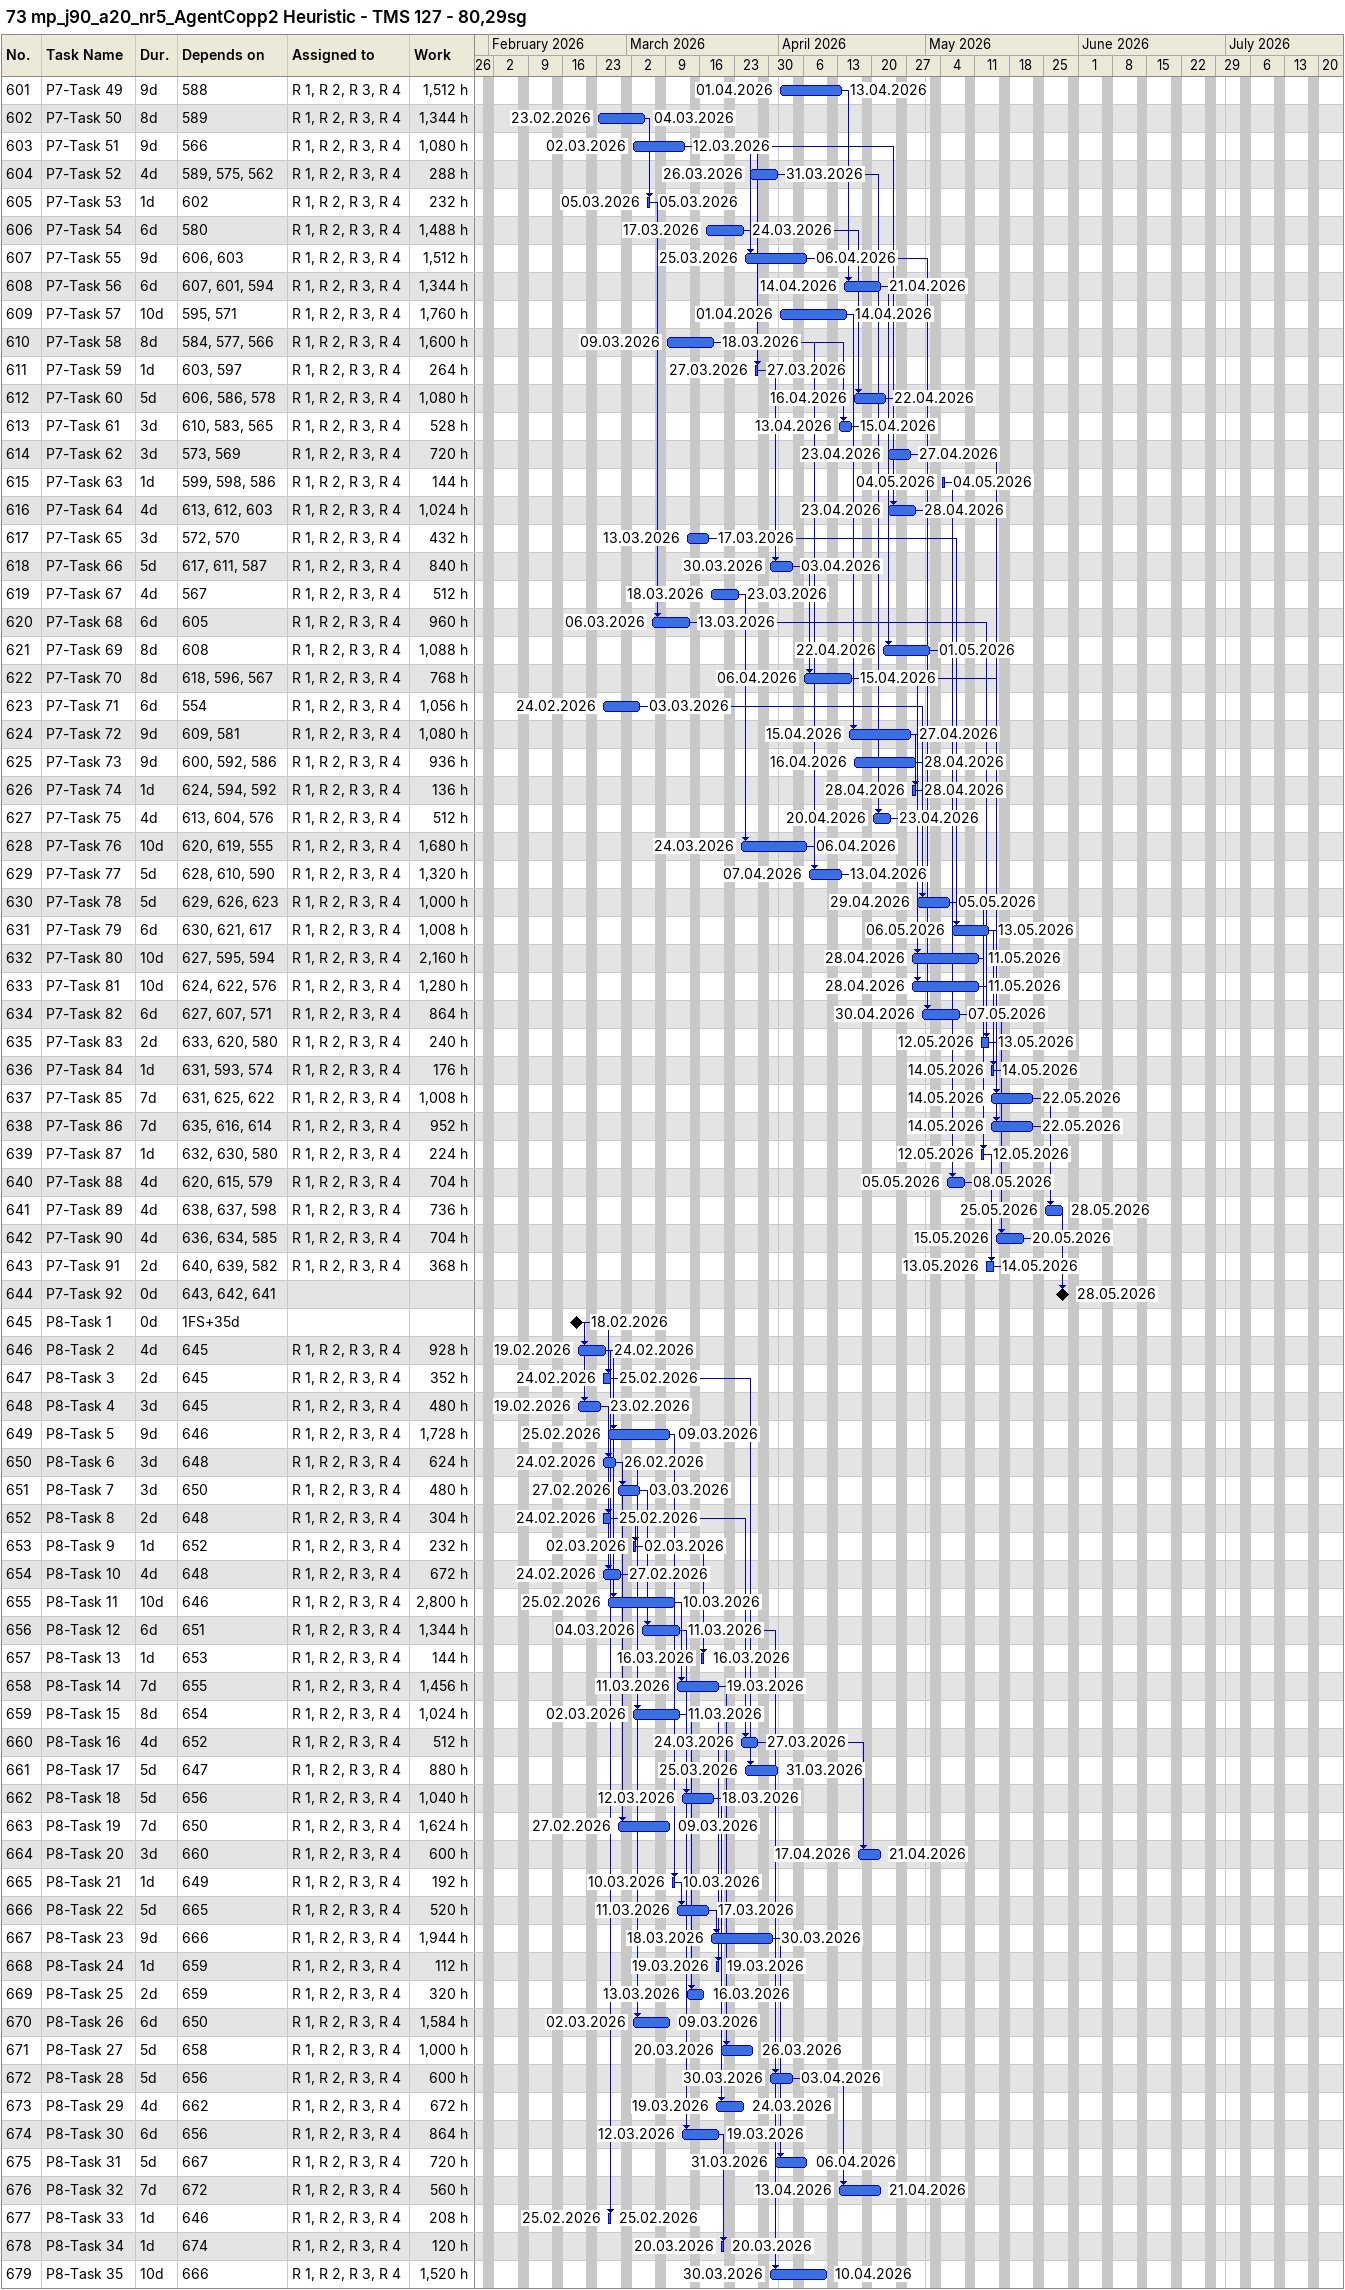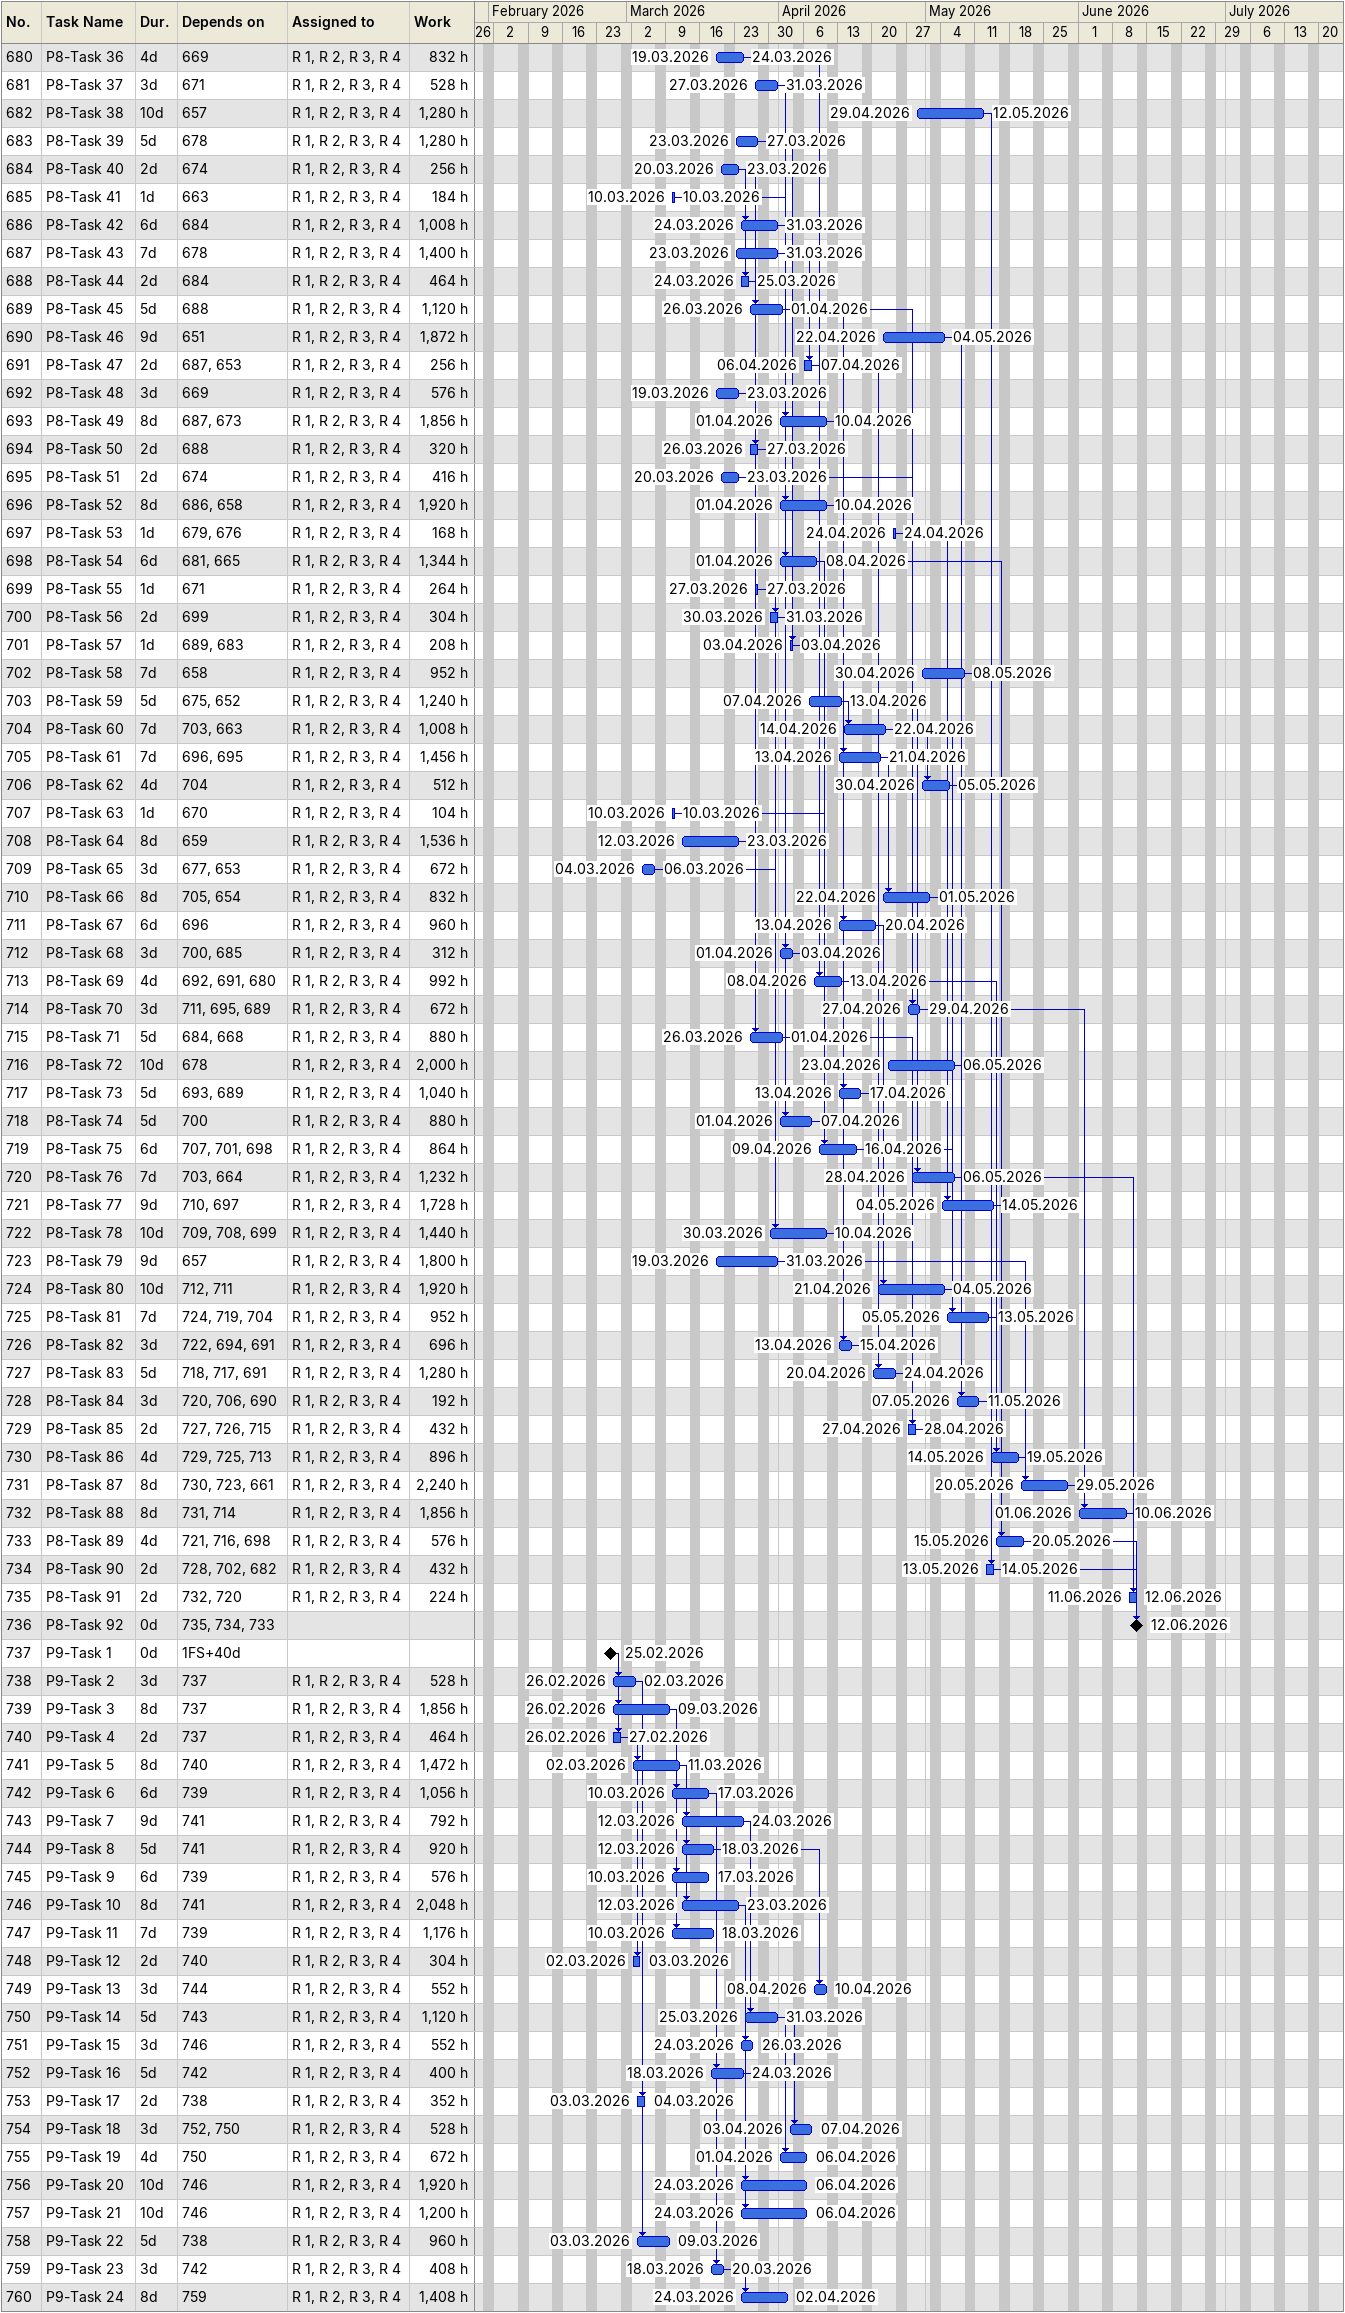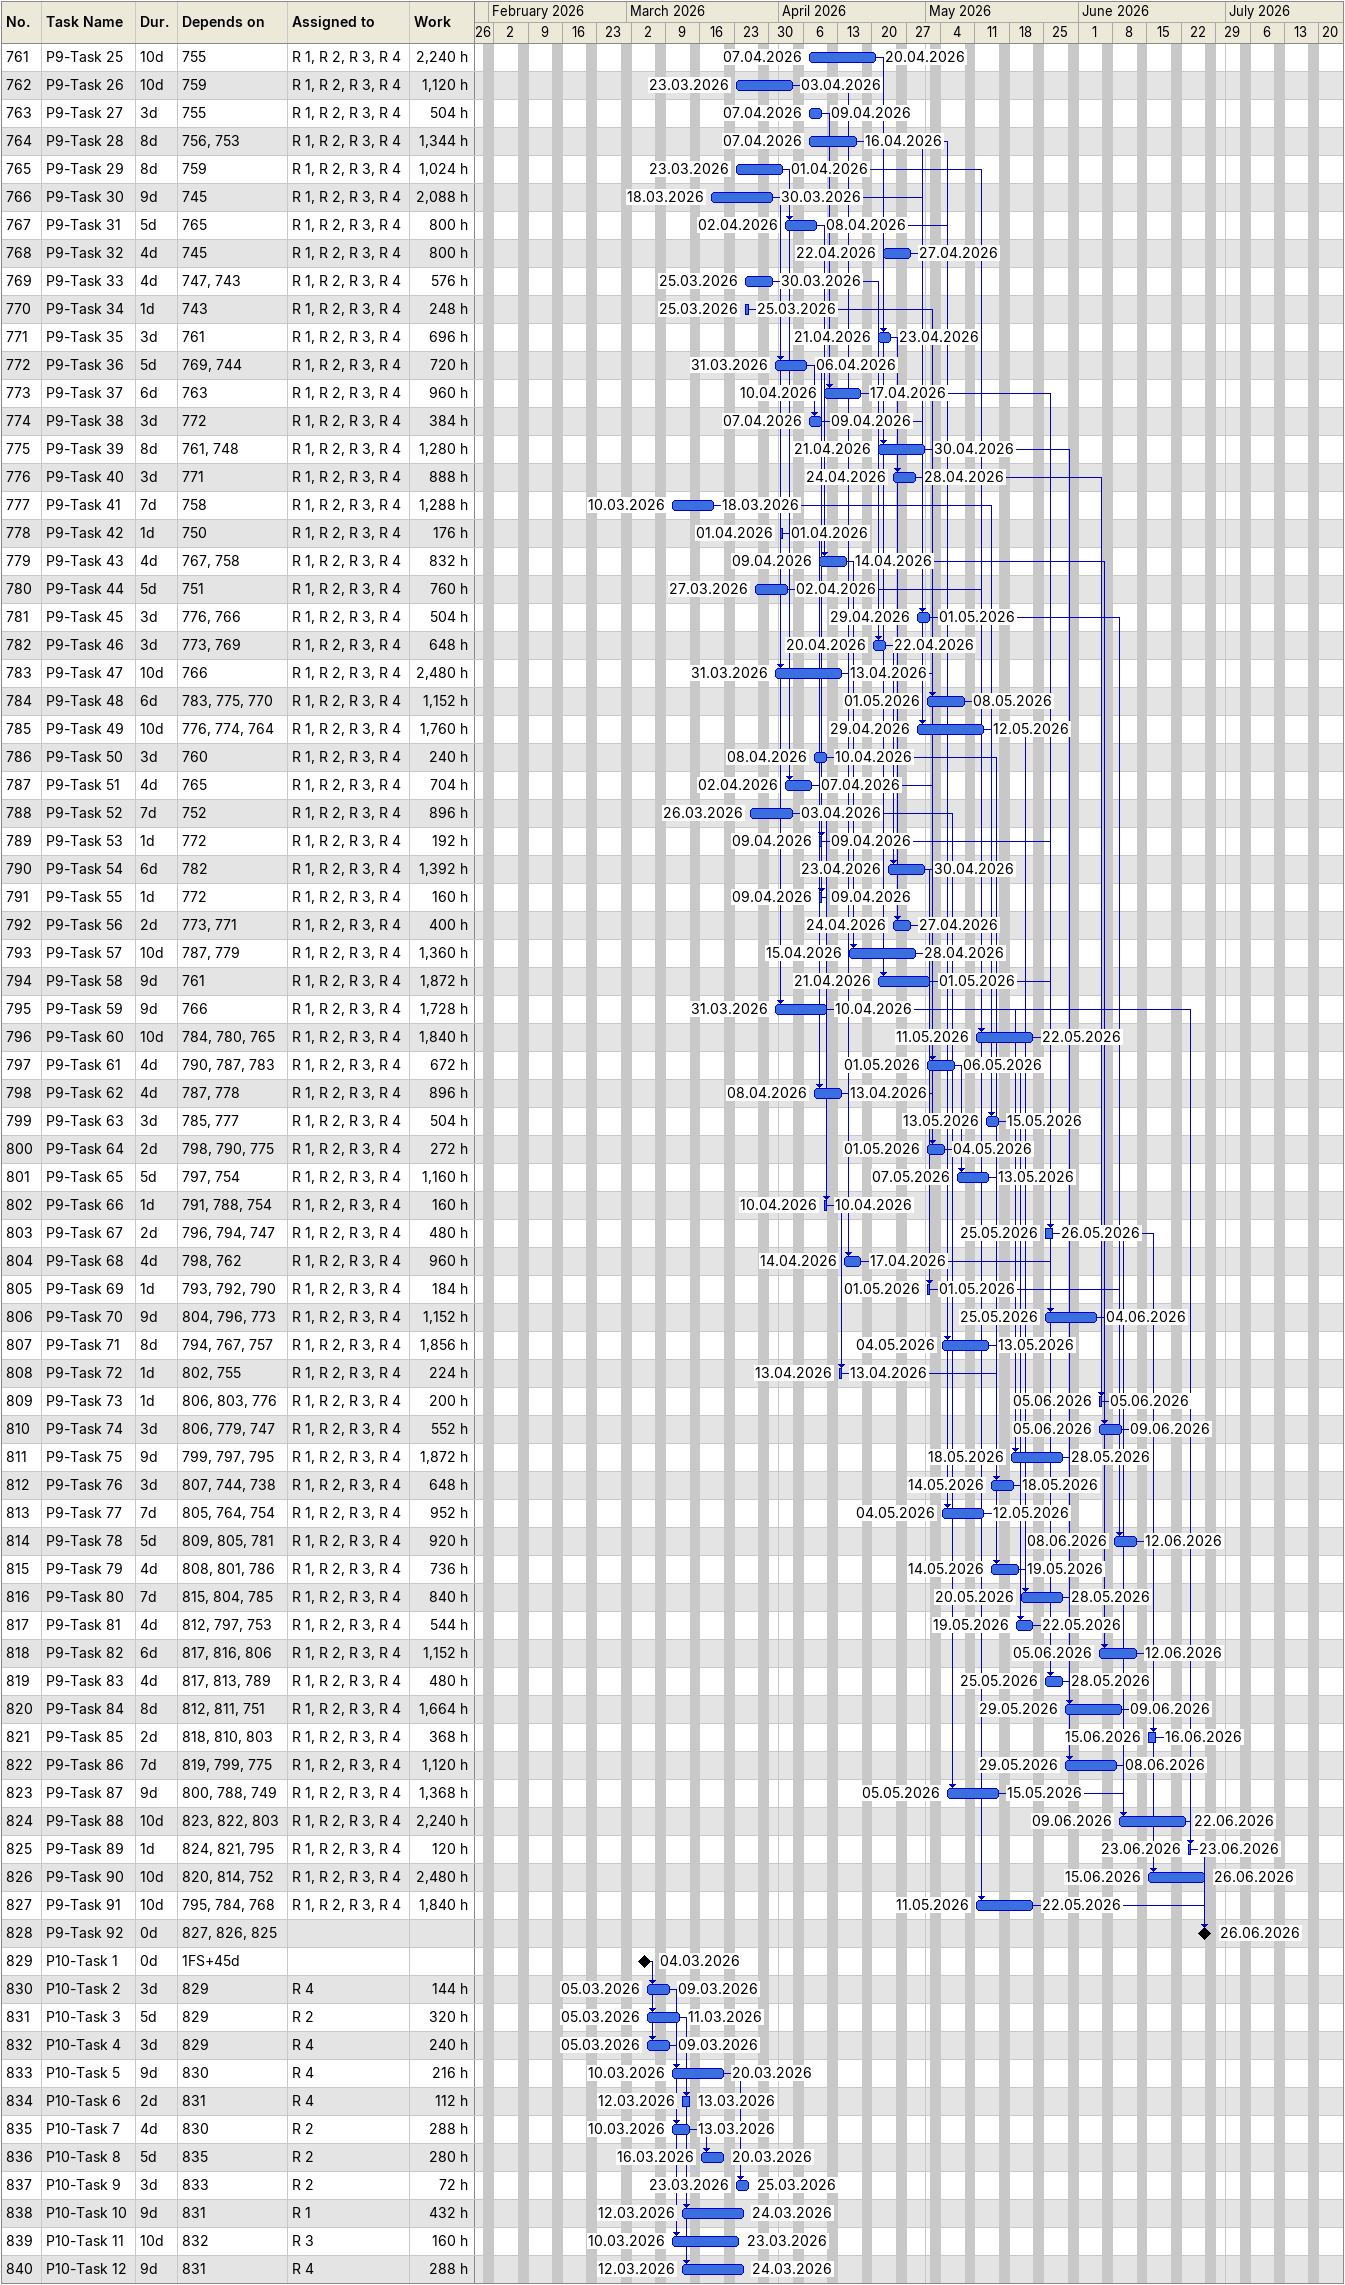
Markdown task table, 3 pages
73 mp_j90_a20_nr5_AgentCopp2 Heuristic - TMS 127 - 80,29sg

| ID | Task | Duration | Start | Finish | Predecessors | Resources | Work (h) |
|---|---|---|---|---|---|---|---|
| 601 | P7-Task 49 | 9d | 2026-04-01 | 2026-04-13 | 588 | R 1, R 2, R 3, R 4 | 1512 |
| 602 | P7-Task 50 | 8d | 2026-02-23 | 2026-03-04 | 589 | R 1, R 2, R 3, R 4 | 1344 |
| 603 | P7-Task 51 | 9d | 2026-03-02 | 2026-03-12 | 566 | R 1, R 2, R 3, R 4 | 1080 |
| 604 | P7-Task 52 | 4d | 2026-03-26 | 2026-03-31 | 589, 575, 562 | R 1, R 2, R 3, R 4 | 288 |
| 605 | P7-Task 53 | 1d | 2026-03-05 | 2026-03-05 | 602 | R 1, R 2, R 3, R 4 | 232 |
| 606 | P7-Task 54 | 6d | 2026-03-17 | 2026-03-24 | 580 | R 1, R 2, R 3, R 4 | 1488 |
| 607 | P7-Task 55 | 9d | 2026-03-25 | 2026-04-06 | 606, 603 | R 1, R 2, R 3, R 4 | 1512 |
| 608 | P7-Task 56 | 6d | 2026-04-14 | 2026-04-21 | 607, 601, 594 | R 1, R 2, R 3, R 4 | 1344 |
| 609 | P7-Task 57 | 10d | 2026-04-01 | 2026-04-14 | 595, 571 | R 1, R 2, R 3, R 4 | 1760 |
| 610 | P7-Task 58 | 8d | 2026-03-09 | 2026-03-18 | 584, 577, 566 | R 1, R 2, R 3, R 4 | 1600 |
| 611 | P7-Task 59 | 1d | 2026-03-27 | 2026-03-27 | 603, 597 | R 1, R 2, R 3, R 4 | 264 |
| 612 | P7-Task 60 | 5d | 2026-04-16 | 2026-04-22 | 606, 586, 578 | R 1, R 2, R 3, R 4 | 1080 |
| 613 | P7-Task 61 | 3d | 2026-04-13 | 2026-04-15 | 610, 583, 565 | R 1, R 2, R 3, R 4 | 528 |
| 614 | P7-Task 62 | 3d | 2026-04-23 | 2026-04-27 | 573, 569 | R 1, R 2, R 3, R 4 | 720 |
| 615 | P7-Task 63 | 1d | 2026-05-04 | 2026-05-04 | 599, 598, 586 | R 1, R 2, R 3, R 4 | 144 |
| 616 | P7-Task 64 | 4d | 2026-04-23 | 2026-04-28 | 613, 612, 603 | R 1, R 2, R 3, R 4 | 1024 |
| 617 | P7-Task 65 | 3d | 2026-03-13 | 2026-03-17 | 572, 570 | R 1, R 2, R 3, R 4 | 432 |
| 618 | P7-Task 66 | 5d | 2026-03-30 | 2026-04-03 | 617, 611, 587 | R 1, R 2, R 3, R 4 | 840 |
| 619 | P7-Task 67 | 4d | 2026-03-18 | 2026-03-23 | 567 | R 1, R 2, R 3, R 4 | 512 |
| 620 | P7-Task 68 | 6d | 2026-03-06 | 2026-03-13 | 605 | R 1, R 2, R 3, R 4 | 960 |
| 621 | P7-Task 69 | 8d | 2026-04-22 | 2026-05-01 | 608 | R 1, R 2, R 3, R 4 | 1088 |
| 622 | P7-Task 70 | 8d | 2026-04-06 | 2026-04-15 | 618, 596, 567 | R 1, R 2, R 3, R 4 | 768 |
| 623 | P7-Task 71 | 6d | 2026-02-24 | 2026-03-03 | 554 | R 1, R 2, R 3, R 4 | 1056 |
| 624 | P7-Task 72 | 9d | 2026-04-15 | 2026-04-27 | 609, 581 | R 1, R 2, R 3, R 4 | 1080 |
| 625 | P7-Task 73 | 9d | 2026-04-16 | 2026-04-28 | 600, 592, 586 | R 1, R 2, R 3, R 4 | 936 |
| 626 | P7-Task 74 | 1d | 2026-04-28 | 2026-04-28 | 624, 594, 592 | R 1, R 2, R 3, R 4 | 136 |
| 627 | P7-Task 75 | 4d | 2026-04-20 | 2026-04-23 | 613, 604, 576 | R 1, R 2, R 3, R 4 | 512 |
| 628 | P7-Task 76 | 10d | 2026-03-24 | 2026-04-06 | 620, 619, 555 | R 1, R 2, R 3, R 4 | 1680 |
| 629 | P7-Task 77 | 5d | 2026-04-07 | 2026-04-13 | 628, 610, 590 | R 1, R 2, R 3, R 4 | 1320 |
| 630 | P7-Task 78 | 5d | 2026-04-29 | 2026-05-05 | 629, 626, 623 | R 1, R 2, R 3, R 4 | 1000 |
| 631 | P7-Task 79 | 6d | 2026-05-06 | 2026-05-13 | 630, 621, 617 | R 1, R 2, R 3, R 4 | 1008 |
| 632 | P7-Task 80 | 10d | 2026-04-28 | 2026-05-11 | 627, 595, 594 | R 1, R 2, R 3, R 4 | 2160 |
| 633 | P7-Task 81 | 10d | 2026-04-28 | 2026-05-11 | 624, 622, 576 | R 1, R 2, R 3, R 4 | 1280 |
| 634 | P7-Task 82 | 6d | 2026-04-30 | 2026-05-07 | 627, 607, 571 | R 1, R 2, R 3, R 4 | 864 |
| 635 | P7-Task 83 | 2d | 2026-05-12 | 2026-05-13 | 633, 620, 580 | R 1, R 2, R 3, R 4 | 240 |
| 636 | P7-Task 84 | 1d | 2026-05-14 | 2026-05-14 | 631, 593, 574 | R 1, R 2, R 3, R 4 | 176 |
| 637 | P7-Task 85 | 7d | 2026-05-14 | 2026-05-22 | 631, 625, 622 | R 1, R 2, R 3, R 4 | 1008 |
| 638 | P7-Task 86 | 7d | 2026-05-14 | 2026-05-22 | 635, 616, 614 | R 1, R 2, R 3, R 4 | 952 |
| 639 | P7-Task 87 | 1d | 2026-05-12 | 2026-05-12 | 632, 630, 580 | R 1, R 2, R 3, R 4 | 224 |
| 640 | P7-Task 88 | 4d | 2026-05-05 | 2026-05-08 | 620, 615, 579 | R 1, R 2, R 3, R 4 | 704 |
| 641 | P7-Task 89 | 4d | 2026-05-25 | 2026-05-28 | 638, 637, 598 | R 1, R 2, R 3, R 4 | 736 |
| 642 | P7-Task 90 | 4d | 2026-05-15 | 2026-05-20 | 636, 634, 585 | R 1, R 2, R 3, R 4 | 704 |
| 643 | P7-Task 91 | 2d | 2026-05-13 | 2026-05-14 | 640, 639, 582 | R 1, R 2, R 3, R 4 | 368 |
| 644 | P7-Task 92 | 0d | 2026-05-28 | 2026-05-28 | 643, 642, 641 |  |  |
| 645 | P8-Task 1 | 0d | 2026-02-18 | 2026-02-18 | 1FS+35d |  |  |
| 646 | P8-Task 2 | 4d | 2026-02-19 | 2026-02-24 | 645 | R 1, R 2, R 3, R 4 | 928 |
| 647 | P8-Task 3 | 2d | 2026-02-24 | 2026-02-25 | 645 | R 1, R 2, R 3, R 4 | 352 |
| 648 | P8-Task 4 | 3d | 2026-02-19 | 2026-02-23 | 645 | R 1, R 2, R 3, R 4 | 480 |
| 649 | P8-Task 5 | 9d | 2026-02-25 | 2026-03-09 | 646 | R 1, R 2, R 3, R 4 | 1728 |
| 650 | P8-Task 6 | 3d | 2026-02-24 | 2026-02-26 | 648 | R 1, R 2, R 3, R 4 | 624 |
| 651 | P8-Task 7 | 3d | 2026-02-27 | 2026-03-03 | 650 | R 1, R 2, R 3, R 4 | 480 |
| 652 | P8-Task 8 | 2d | 2026-02-24 | 2026-02-25 | 648 | R 1, R 2, R 3, R 4 | 304 |
| 653 | P8-Task 9 | 1d | 2026-03-02 | 2026-03-02 | 652 | R 1, R 2, R 3, R 4 | 232 |
| 654 | P8-Task 10 | 4d | 2026-02-24 | 2026-02-27 | 648 | R 1, R 2, R 3, R 4 | 672 |
| 655 | P8-Task 11 | 10d | 2026-02-25 | 2026-03-10 | 646 | R 1, R 2, R 3, R 4 | 2800 |
| 656 | P8-Task 12 | 6d | 2026-03-04 | 2026-03-11 | 651 | R 1, R 2, R 3, R 4 | 1344 |
| 657 | P8-Task 13 | 1d | 2026-03-16 | 2026-03-16 | 653 | R 1, R 2, R 3, R 4 | 144 |
| 658 | P8-Task 14 | 7d | 2026-03-11 | 2026-03-19 | 655 | R 1, R 2, R 3, R 4 | 1456 |
| 659 | P8-Task 15 | 8d | 2026-03-02 | 2026-03-11 | 654 | R 1, R 2, R 3, R 4 | 1024 |
| 660 | P8-Task 16 | 4d | 2026-03-24 | 2026-03-27 | 652 | R 1, R 2, R 3, R 4 | 512 |
| 661 | P8-Task 17 | 5d | 2026-03-25 | 2026-03-31 | 647 | R 1, R 2, R 3, R 4 | 880 |
| 662 | P8-Task 18 | 5d | 2026-03-12 | 2026-03-18 | 656 | R 1, R 2, R 3, R 4 | 1040 |
| 663 | P8-Task 19 | 7d | 2026-02-27 | 2026-03-09 | 650 | R 1, R 2, R 3, R 4 | 1624 |
| 664 | P8-Task 20 | 3d | 2026-04-17 | 2026-04-21 | 660 | R 1, R 2, R 3, R 4 | 600 |
| 665 | P8-Task 21 | 1d | 2026-03-10 | 2026-03-10 | 649 | R 1, R 2, R 3, R 4 | 192 |
| 666 | P8-Task 22 | 5d | 2026-03-11 | 2026-03-17 | 665 | R 1, R 2, R 3, R 4 | 520 |
| 667 | P8-Task 23 | 9d | 2026-03-18 | 2026-03-30 | 666 | R 1, R 2, R 3, R 4 | 1944 |
| 668 | P8-Task 24 | 1d | 2026-03-19 | 2026-03-19 | 659 | R 1, R 2, R 3, R 4 | 112 |
| 669 | P8-Task 25 | 2d | 2026-03-13 | 2026-03-16 | 659 | R 1, R 2, R 3, R 4 | 320 |
| 670 | P8-Task 26 | 6d | 2026-03-02 | 2026-03-09 | 650 | R 1, R 2, R 3, R 4 | 1584 |
| 671 | P8-Task 27 | 5d | 2026-03-20 | 2026-03-26 | 658 | R 1, R 2, R 3, R 4 | 1000 |
| 672 | P8-Task 28 | 5d | 2026-03-30 | 2026-04-03 | 656 | R 1, R 2, R 3, R 4 | 600 |
| 673 | P8-Task 29 | 4d | 2026-03-19 | 2026-03-24 | 662 | R 1, R 2, R 3, R 4 | 672 |
| 674 | P8-Task 30 | 6d | 2026-03-12 | 2026-03-19 | 656 | R 1, R 2, R 3, R 4 | 864 |
| 675 | P8-Task 31 | 5d | 2026-03-31 | 2026-04-06 | 667 | R 1, R 2, R 3, R 4 | 720 |
| 676 | P8-Task 32 | 7d | 2026-04-13 | 2026-04-21 | 672 | R 1, R 2, R 3, R 4 | 560 |
| 677 | P8-Task 33 | 1d | 2026-02-25 | 2026-02-25 | 646 | R 1, R 2, R 3, R 4 | 208 |
| 678 | P8-Task 34 | 1d | 2026-03-20 | 2026-03-20 | 674 | R 1, R 2, R 3, R 4 | 120 |
| 679 | P8-Task 35 | 10d | 2026-03-30 | 2026-04-10 | 666 | R 1, R 2, R 3, R 4 | 1520 |
| 680 | P8-Task 36 | 4d | 2026-03-19 | 2026-03-24 | 669 | R 1, R 2, R 3, R 4 | 832 |
| 681 | P8-Task 37 | 3d | 2026-03-27 | 2026-03-31 | 671 | R 1, R 2, R 3, R 4 | 528 |
| 682 | P8-Task 38 | 10d | 2026-04-29 | 2026-05-12 | 657 | R 1, R 2, R 3, R 4 | 1280 |
| 683 | P8-Task 39 | 5d | 2026-03-23 | 2026-03-27 | 678 | R 1, R 2, R 3, R 4 | 1280 |
| 684 | P8-Task 40 | 2d | 2026-03-20 | 2026-03-23 | 674 | R 1, R 2, R 3, R 4 | 256 |
| 685 | P8-Task 41 | 1d | 2026-03-10 | 2026-03-10 | 663 | R 1, R 2, R 3, R 4 | 184 |
| 686 | P8-Task 42 | 6d | 2026-03-24 | 2026-03-31 | 684 | R 1, R 2, R 3, R 4 | 1008 |
| 687 | P8-Task 43 | 7d | 2026-03-23 | 2026-03-31 | 678 | R 1, R 2, R 3, R 4 | 1400 |
| 688 | P8-Task 44 | 2d | 2026-03-24 | 2026-03-25 | 684 | R 1, R 2, R 3, R 4 | 464 |
| 689 | P8-Task 45 | 5d | 2026-03-26 | 2026-04-01 | 688 | R 1, R 2, R 3, R 4 | 1120 |
| 690 | P8-Task 46 | 9d | 2026-04-22 | 2026-05-04 | 651 | R 1, R 2, R 3, R 4 | 1872 |
| 691 | P8-Task 47 | 2d | 2026-04-06 | 2026-04-07 | 687, 653 | R 1, R 2, R 3, R 4 | 256 |
| 692 | P8-Task 48 | 3d | 2026-03-19 | 2026-03-23 | 669 | R 1, R 2, R 3, R 4 | 576 |
| 693 | P8-Task 49 | 8d | 2026-04-01 | 2026-04-10 | 687, 673 | R 1, R 2, R 3, R 4 | 1856 |
| 694 | P8-Task 50 | 2d | 2026-03-26 | 2026-03-27 | 688 | R 1, R 2, R 3, R 4 | 320 |
| 695 | P8-Task 51 | 2d | 2026-03-20 | 2026-03-23 | 674 | R 1, R 2, R 3, R 4 | 416 |
| 696 | P8-Task 52 | 8d | 2026-04-01 | 2026-04-10 | 686, 658 | R 1, R 2, R 3, R 4 | 1920 |
| 697 | P8-Task 53 | 1d | 2026-04-24 | 2026-04-24 | 679, 676 | R 1, R 2, R 3, R 4 | 168 |
| 698 | P8-Task 54 | 6d | 2026-04-01 | 2026-04-08 | 681, 665 | R 1, R 2, R 3, R 4 | 1344 |
| 699 | P8-Task 55 | 1d | 2026-03-27 | 2026-03-27 | 671 | R 1, R 2, R 3, R 4 | 264 |
| 700 | P8-Task 56 | 2d | 2026-03-30 | 2026-03-31 | 699 | R 1, R 2, R 3, R 4 | 304 |
| 701 | P8-Task 57 | 1d | 2026-04-03 | 2026-04-03 | 689, 683 | R 1, R 2, R 3, R 4 | 208 |
| 702 | P8-Task 58 | 7d | 2026-04-30 | 2026-05-08 | 658 | R 1, R 2, R 3, R 4 | 952 |
| 703 | P8-Task 59 | 5d | 2026-04-07 | 2026-04-13 | 675, 652 | R 1, R 2, R 3, R 4 | 1240 |
| 704 | P8-Task 60 | 7d | 2026-04-14 | 2026-04-22 | 703, 663 | R 1, R 2, R 3, R 4 | 1008 |
| 705 | P8-Task 61 | 7d | 2026-04-13 | 2026-04-21 | 696, 695 | R 1, R 2, R 3, R 4 | 1456 |
| 706 | P8-Task 62 | 4d | 2026-04-30 | 2026-05-05 | 704 | R 1, R 2, R 3, R 4 | 512 |
| 707 | P8-Task 63 | 1d | 2026-03-10 | 2026-03-10 | 670 | R 1, R 2, R 3, R 4 | 104 |
| 708 | P8-Task 64 | 8d | 2026-03-12 | 2026-03-23 | 659 | R 1, R 2, R 3, R 4 | 1536 |
| 709 | P8-Task 65 | 3d | 2026-03-04 | 2026-03-06 | 677, 653 | R 1, R 2, R 3, R 4 | 672 |
| 710 | P8-Task 66 | 8d | 2026-04-22 | 2026-05-01 | 705, 654 | R 1, R 2, R 3, R 4 | 832 |
| 711 | P8-Task 67 | 6d | 2026-04-13 | 2026-04-20 | 696 | R 1, R 2, R 3, R 4 | 960 |
| 712 | P8-Task 68 | 3d | 2026-04-01 | 2026-04-03 | 700, 685 | R 1, R 2, R 3, R 4 | 312 |
| 713 | P8-Task 69 | 4d | 2026-04-08 | 2026-04-13 | 692, 691, 680 | R 1, R 2, R 3, R 4 | 992 |
| 714 | P8-Task 70 | 3d | 2026-04-27 | 2026-04-29 | 711, 695, 689 | R 1, R 2, R 3, R 4 | 672 |
| 715 | P8-Task 71 | 5d | 2026-03-26 | 2026-04-01 | 684, 668 | R 1, R 2, R 3, R 4 | 880 |
| 716 | P8-Task 72 | 10d | 2026-04-23 | 2026-05-06 | 678 | R 1, R 2, R 3, R 4 | 2000 |
| 717 | P8-Task 73 | 5d | 2026-04-13 | 2026-04-17 | 693, 689 | R 1, R 2, R 3, R 4 | 1040 |
| 718 | P8-Task 74 | 5d | 2026-04-01 | 2026-04-07 | 700 | R 1, R 2, R 3, R 4 | 880 |
| 719 | P8-Task 75 | 6d | 2026-04-09 | 2026-04-16 | 707, 701, 698 | R 1, R 2, R 3, R 4 | 864 |
| 720 | P8-Task 76 | 7d | 2026-04-28 | 2026-05-06 | 703, 664 | R 1, R 2, R 3, R 4 | 1232 |
| 721 | P8-Task 77 | 9d | 2026-05-04 | 2026-05-14 | 710, 697 | R 1, R 2, R 3, R 4 | 1728 |
| 722 | P8-Task 78 | 10d | 2026-03-30 | 2026-04-10 | 709, 708, 699 | R 1, R 2, R 3, R 4 | 1440 |
| 723 | P8-Task 79 | 9d | 2026-03-19 | 2026-03-31 | 657 | R 1, R 2, R 3, R 4 | 1800 |
| 724 | P8-Task 80 | 10d | 2026-04-21 | 2026-05-04 | 712, 711 | R 1, R 2, R 3, R 4 | 1920 |
| 725 | P8-Task 81 | 7d | 2026-05-05 | 2026-05-13 | 724, 719, 704 | R 1, R 2, R 3, R 4 | 952 |
| 726 | P8-Task 82 | 3d | 2026-04-13 | 2026-04-15 | 722, 694, 691 | R 1, R 2, R 3, R 4 | 696 |
| 727 | P8-Task 83 | 5d | 2026-04-20 | 2026-04-24 | 718, 717, 691 | R 1, R 2, R 3, R 4 | 1280 |
| 728 | P8-Task 84 | 3d | 2026-05-07 | 2026-05-11 | 720, 706, 690 | R 1, R 2, R 3, R 4 | 192 |
| 729 | P8-Task 85 | 2d | 2026-04-27 | 2026-04-28 | 727, 726, 715 | R 1, R 2, R 3, R 4 | 432 |
| 730 | P8-Task 86 | 4d | 2026-05-14 | 2026-05-19 | 729, 725, 713 | R 1, R 2, R 3, R 4 | 896 |
| 731 | P8-Task 87 | 8d | 2026-05-20 | 2026-05-29 | 730, 723, 661 | R 1, R 2, R 3, R 4 | 2240 |
| 732 | P8-Task 88 | 8d | 2026-06-01 | 2026-06-10 | 731, 714 | R 1, R 2, R 3, R 4 | 1856 |
| 733 | P8-Task 89 | 4d | 2026-05-15 | 2026-05-20 | 721, 716, 698 | R 1, R 2, R 3, R 4 | 576 |
| 734 | P8-Task 90 | 2d | 2026-05-13 | 2026-05-14 | 728, 702, 682 | R 1, R 2, R 3, R 4 | 432 |
| 735 | P8-Task 91 | 2d | 2026-06-11 | 2026-06-12 | 732, 720 | R 1, R 2, R 3, R 4 | 224 |
| 736 | P8-Task 92 | 0d | 2026-06-12 | 2026-06-12 | 735, 734, 733 |  |  |
| 737 | P9-Task 1 | 0d | 2026-02-25 | 2026-02-25 | 1FS+40d |  |  |
| 738 | P9-Task 2 | 3d | 2026-02-26 | 2026-03-02 | 737 | R 1, R 2, R 3, R 4 | 528 |
| 739 | P9-Task 3 | 8d | 2026-02-26 | 2026-03-09 | 737 | R 1, R 2, R 3, R 4 | 1856 |
| 740 | P9-Task 4 | 2d | 2026-02-26 | 2026-02-27 | 737 | R 1, R 2, R 3, R 4 | 464 |
| 741 | P9-Task 5 | 8d | 2026-03-02 | 2026-03-11 | 740 | R 1, R 2, R 3, R 4 | 1472 |
| 742 | P9-Task 6 | 6d | 2026-03-10 | 2026-03-17 | 739 | R 1, R 2, R 3, R 4 | 1056 |
| 743 | P9-Task 7 | 9d | 2026-03-12 | 2026-03-24 | 741 | R 1, R 2, R 3, R 4 | 792 |
| 744 | P9-Task 8 | 5d | 2026-03-12 | 2026-03-18 | 741 | R 1, R 2, R 3, R 4 | 920 |
| 745 | P9-Task 9 | 6d | 2026-03-10 | 2026-03-17 | 739 | R 1, R 2, R 3, R 4 | 576 |
| 746 | P9-Task 10 | 8d | 2026-03-12 | 2026-03-23 | 741 | R 1, R 2, R 3, R 4 | 2048 |
| 747 | P9-Task 11 | 7d | 2026-03-10 | 2026-03-18 | 739 | R 1, R 2, R 3, R 4 | 1176 |
| 748 | P9-Task 12 | 2d | 2026-03-02 | 2026-03-03 | 740 | R 1, R 2, R 3, R 4 | 304 |
| 749 | P9-Task 13 | 3d | 2026-04-08 | 2026-04-10 | 744 | R 1, R 2, R 3, R 4 | 552 |
| 750 | P9-Task 14 | 5d | 2026-03-25 | 2026-03-31 | 743 | R 1, R 2, R 3, R 4 | 1120 |
| 751 | P9-Task 15 | 3d | 2026-03-24 | 2026-03-26 | 746 | R 1, R 2, R 3, R 4 | 552 |
| 752 | P9-Task 16 | 5d | 2026-03-18 | 2026-03-24 | 742 | R 1, R 2, R 3, R 4 | 400 |
| 753 | P9-Task 17 | 2d | 2026-03-03 | 2026-03-04 | 738 | R 1, R 2, R 3, R 4 | 352 |
| 754 | P9-Task 18 | 3d | 2026-04-03 | 2026-04-07 | 752, 750 | R 1, R 2, R 3, R 4 | 528 |
| 755 | P9-Task 19 | 4d | 2026-04-01 | 2026-04-06 | 750 | R 1, R 2, R 3, R 4 | 672 |
| 756 | P9-Task 20 | 10d | 2026-03-24 | 2026-04-06 | 746 | R 1, R 2, R 3, R 4 | 1920 |
| 757 | P9-Task 21 | 10d | 2026-03-24 | 2026-04-06 | 746 | R 1, R 2, R 3, R 4 | 1200 |
| 758 | P9-Task 22 | 5d | 2026-03-03 | 2026-03-09 | 738 | R 1, R 2, R 3, R 4 | 960 |
| 759 | P9-Task 23 | 3d | 2026-03-18 | 2026-03-20 | 742 | R 1, R 2, R 3, R 4 | 408 |
| 760 | P9-Task 24 | 8d | 2026-03-24 | 2026-04-02 | 759 | R 1, R 2, R 3, R 4 | 1408 |
| 761 | P9-Task 25 | 10d | 2026-04-07 | 2026-04-20 | 755 | R 1, R 2, R 3, R 4 | 2240 |
| 762 | P9-Task 26 | 10d | 2026-03-23 | 2026-04-03 | 759 | R 1, R 2, R 3, R 4 | 1120 |
| 763 | P9-Task 27 | 3d | 2026-04-07 | 2026-04-09 | 755 | R 1, R 2, R 3, R 4 | 504 |
| 764 | P9-Task 28 | 8d | 2026-04-07 | 2026-04-16 | 756, 753 | R 1, R 2, R 3, R 4 | 1344 |
| 765 | P9-Task 29 | 8d | 2026-03-23 | 2026-04-01 | 759 | R 1, R 2, R 3, R 4 | 1024 |
| 766 | P9-Task 30 | 9d | 2026-03-18 | 2026-03-30 | 745 | R 1, R 2, R 3, R 4 | 2088 |
| 767 | P9-Task 31 | 5d | 2026-04-02 | 2026-04-08 | 765 | R 1, R 2, R 3, R 4 | 800 |
| 768 | P9-Task 32 | 4d | 2026-04-22 | 2026-04-27 | 745 | R 1, R 2, R 3, R 4 | 800 |
| 769 | P9-Task 33 | 4d | 2026-03-25 | 2026-03-30 | 747, 743 | R 1, R 2, R 3, R 4 | 576 |
| 770 | P9-Task 34 | 1d | 2026-03-25 | 2026-03-25 | 743 | R 1, R 2, R 3, R 4 | 248 |
| 771 | P9-Task 35 | 3d | 2026-04-21 | 2026-04-23 | 761 | R 1, R 2, R 3, R 4 | 696 |
| 772 | P9-Task 36 | 5d | 2026-03-31 | 2026-04-06 | 769, 744 | R 1, R 2, R 3, R 4 | 720 |
| 773 | P9-Task 37 | 6d | 2026-04-10 | 2026-04-17 | 763 | R 1, R 2, R 3, R 4 | 960 |
| 774 | P9-Task 38 | 3d | 2026-04-07 | 2026-04-09 | 772 | R 1, R 2, R 3, R 4 | 384 |
| 775 | P9-Task 39 | 8d | 2026-04-21 | 2026-04-30 | 761, 748 | R 1, R 2, R 3, R 4 | 1280 |
| 776 | P9-Task 40 | 3d | 2026-04-24 | 2026-04-28 | 771 | R 1, R 2, R 3, R 4 | 888 |
| 777 | P9-Task 41 | 7d | 2026-03-10 | 2026-03-18 | 758 | R 1, R 2, R 3, R 4 | 1288 |
| 778 | P9-Task 42 | 1d | 2026-04-01 | 2026-04-01 | 750 | R 1, R 2, R 3, R 4 | 176 |
| 779 | P9-Task 43 | 4d | 2026-04-09 | 2026-04-14 | 767, 758 | R 1, R 2, R 3, R 4 | 832 |
| 780 | P9-Task 44 | 5d | 2026-03-27 | 2026-04-02 | 751 | R 1, R 2, R 3, R 4 | 760 |
| 781 | P9-Task 45 | 3d | 2026-04-29 | 2026-05-01 | 776, 766 | R 1, R 2, R 3, R 4 | 504 |
| 782 | P9-Task 46 | 3d | 2026-04-20 | 2026-04-22 | 773, 769 | R 1, R 2, R 3, R 4 | 648 |
| 783 | P9-Task 47 | 10d | 2026-03-31 | 2026-04-13 | 766 | R 1, R 2, R 3, R 4 | 2480 |
| 784 | P9-Task 48 | 6d | 2026-05-01 | 2026-05-08 | 783, 775, 770 | R 1, R 2, R 3, R 4 | 1152 |
| 785 | P9-Task 49 | 10d | 2026-04-29 | 2026-05-12 | 776, 774, 764 | R 1, R 2, R 3, R 4 | 1760 |
| 786 | P9-Task 50 | 3d | 2026-04-08 | 2026-04-10 | 760 | R 1, R 2, R 3, R 4 | 240 |
| 787 | P9-Task 51 | 4d | 2026-04-02 | 2026-04-07 | 765 | R 1, R 2, R 3, R 4 | 704 |
| 788 | P9-Task 52 | 7d | 2026-03-26 | 2026-04-03 | 752 | R 1, R 2, R 3, R 4 | 896 |
| 789 | P9-Task 53 | 1d | 2026-04-09 | 2026-04-09 | 772 | R 1, R 2, R 3, R 4 | 192 |
| 790 | P9-Task 54 | 6d | 2026-04-23 | 2026-04-30 | 782 | R 1, R 2, R 3, R 4 | 1392 |
| 791 | P9-Task 55 | 1d | 2026-04-09 | 2026-04-09 | 772 | R 1, R 2, R 3, R 4 | 160 |
| 792 | P9-Task 56 | 2d | 2026-04-24 | 2026-04-27 | 773, 771 | R 1, R 2, R 3, R 4 | 400 |
| 793 | P9-Task 57 | 10d | 2026-04-15 | 2026-04-28 | 787, 779 | R 1, R 2, R 3, R 4 | 1360 |
| 794 | P9-Task 58 | 9d | 2026-04-21 | 2026-05-01 | 761 | R 1, R 2, R 3, R 4 | 1872 |
| 795 | P9-Task 59 | 9d | 2026-03-31 | 2026-04-10 | 766 | R 1, R 2, R 3, R 4 | 1728 |
| 796 | P9-Task 60 | 10d | 2026-05-11 | 2026-05-22 | 784, 780, 765 | R 1, R 2, R 3, R 4 | 1840 |
| 797 | P9-Task 61 | 4d | 2026-05-01 | 2026-05-06 | 790, 787, 783 | R 1, R 2, R 3, R 4 | 672 |
| 798 | P9-Task 62 | 4d | 2026-04-08 | 2026-04-13 | 787, 778 | R 1, R 2, R 3, R 4 | 896 |
| 799 | P9-Task 63 | 3d | 2026-05-13 | 2026-05-15 | 785, 777 | R 1, R 2, R 3, R 4 | 504 |
| 800 | P9-Task 64 | 2d | 2026-05-01 | 2026-05-04 | 798, 790, 775 | R 1, R 2, R 3, R 4 | 272 |
| 801 | P9-Task 65 | 5d | 2026-05-07 | 2026-05-13 | 797, 754 | R 1, R 2, R 3, R 4 | 1160 |
| 802 | P9-Task 66 | 1d | 2026-04-10 | 2026-04-10 | 791, 788, 754 | R 1, R 2, R 3, R 4 | 160 |
| 803 | P9-Task 67 | 2d | 2026-05-25 | 2026-05-26 | 796, 794, 747 | R 1, R 2, R 3, R 4 | 480 |
| 804 | P9-Task 68 | 4d | 2026-04-14 | 2026-04-17 | 798, 762 | R 1, R 2, R 3, R 4 | 960 |
| 805 | P9-Task 69 | 1d | 2026-05-01 | 2026-05-01 | 793, 792, 790 | R 1, R 2, R 3, R 4 | 184 |
| 806 | P9-Task 70 | 9d | 2026-05-25 | 2026-06-04 | 804, 796, 773 | R 1, R 2, R 3, R 4 | 1152 |
| 807 | P9-Task 71 | 8d | 2026-05-04 | 2026-05-13 | 794, 767, 757 | R 1, R 2, R 3, R 4 | 1856 |
| 808 | P9-Task 72 | 1d | 2026-04-13 | 2026-04-13 | 802, 755 | R 1, R 2, R 3, R 4 | 224 |
| 809 | P9-Task 73 | 1d | 2026-06-05 | 2026-06-05 | 806, 803, 776 | R 1, R 2, R 3, R 4 | 200 |
| 810 | P9-Task 74 | 3d | 2026-06-05 | 2026-06-09 | 806, 779, 747 | R 1, R 2, R 3, R 4 | 552 |
| 811 | P9-Task 75 | 9d | 2026-05-18 | 2026-05-28 | 799, 797, 795 | R 1, R 2, R 3, R 4 | 1872 |
| 812 | P9-Task 76 | 3d | 2026-05-14 | 2026-05-18 | 807, 744, 738 | R 1, R 2, R 3, R 4 | 648 |
| 813 | P9-Task 77 | 7d | 2026-05-04 | 2026-05-12 | 805, 764, 754 | R 1, R 2, R 3, R 4 | 952 |
| 814 | P9-Task 78 | 5d | 2026-06-08 | 2026-06-12 | 809, 805, 781 | R 1, R 2, R 3, R 4 | 920 |
| 815 | P9-Task 79 | 4d | 2026-05-14 | 2026-05-19 | 808, 801, 786 | R 1, R 2, R 3, R 4 | 736 |
| 816 | P9-Task 80 | 7d | 2026-05-20 | 2026-05-28 | 815, 804, 785 | R 1, R 2, R 3, R 4 | 840 |
| 817 | P9-Task 81 | 4d | 2026-05-19 | 2026-05-22 | 812, 797, 753 | R 1, R 2, R 3, R 4 | 544 |
| 818 | P9-Task 82 | 6d | 2026-06-05 | 2026-06-12 | 817, 816, 806 | R 1, R 2, R 3, R 4 | 1152 |
| 819 | P9-Task 83 | 4d | 2026-05-25 | 2026-05-28 | 817, 813, 789 | R 1, R 2, R 3, R 4 | 480 |
| 820 | P9-Task 84 | 8d | 2026-05-29 | 2026-06-09 | 812, 811, 751 | R 1, R 2, R 3, R 4 | 1664 |
| 821 | P9-Task 85 | 2d | 2026-06-15 | 2026-06-16 | 818, 810, 803 | R 1, R 2, R 3, R 4 | 368 |
| 822 | P9-Task 86 | 7d | 2026-05-29 | 2026-06-08 | 819, 799, 775 | R 1, R 2, R 3, R 4 | 1120 |
| 823 | P9-Task 87 | 9d | 2026-05-05 | 2026-05-15 | 800, 788, 749 | R 1, R 2, R 3, R 4 | 1368 |
| 824 | P9-Task 88 | 10d | 2026-06-09 | 2026-06-22 | 823, 822, 803 | R 1, R 2, R 3, R 4 | 2240 |
| 825 | P9-Task 89 | 1d | 2026-06-23 | 2026-06-23 | 824, 821, 795 | R 1, R 2, R 3, R 4 | 120 |
| 826 | P9-Task 90 | 10d | 2026-06-15 | 2026-06-26 | 820, 814, 752 | R 1, R 2, R 3, R 4 | 2480 |
| 827 | P9-Task 91 | 10d | 2026-05-11 | 2026-05-22 | 795, 784, 768 | R 1, R 2, R 3, R 4 | 1840 |
| 828 | P9-Task 92 | 0d | 2026-06-26 | 2026-06-26 | 827, 826, 825 |  |  |
| 829 | P10-Task 1 | 0d | 2026-03-04 | 2026-03-04 | 1FS+45d |  |  |
| 830 | P10-Task 2 | 3d | 2026-03-05 | 2026-03-09 | 829 | R 4 | 144 |
| 831 | P10-Task 3 | 5d | 2026-03-05 | 2026-03-11 | 829 | R 2 | 320 |
| 832 | P10-Task 4 | 3d | 2026-03-05 | 2026-03-09 | 829 | R 4 | 240 |
| 833 | P10-Task 5 | 9d | 2026-03-10 | 2026-03-20 | 830 | R 4 | 216 |
| 834 | P10-Task 6 | 2d | 2026-03-12 | 2026-03-13 | 831 | R 4 | 112 |
| 835 | P10-Task 7 | 4d | 2026-03-10 | 2026-03-13 | 830 | R 2 | 288 |
| 836 | P10-Task 8 | 5d | 2026-03-16 | 2026-03-20 | 835 | R 2 | 280 |
| 837 | P10-Task 9 | 3d | 2026-03-23 | 2026-03-25 | 833 | R 2 | 72 |
| 838 | P10-Task 10 | 9d | 2026-03-12 | 2026-03-24 | 831 | R 1 | 432 |
| 839 | P10-Task 11 | 10d | 2026-03-10 | 2026-03-23 | 832 | R 3 | 160 |
| 840 | P10-Task 12 | 9d | 2026-03-12 | 2026-03-24 | 831 | R 4 | 288 |
